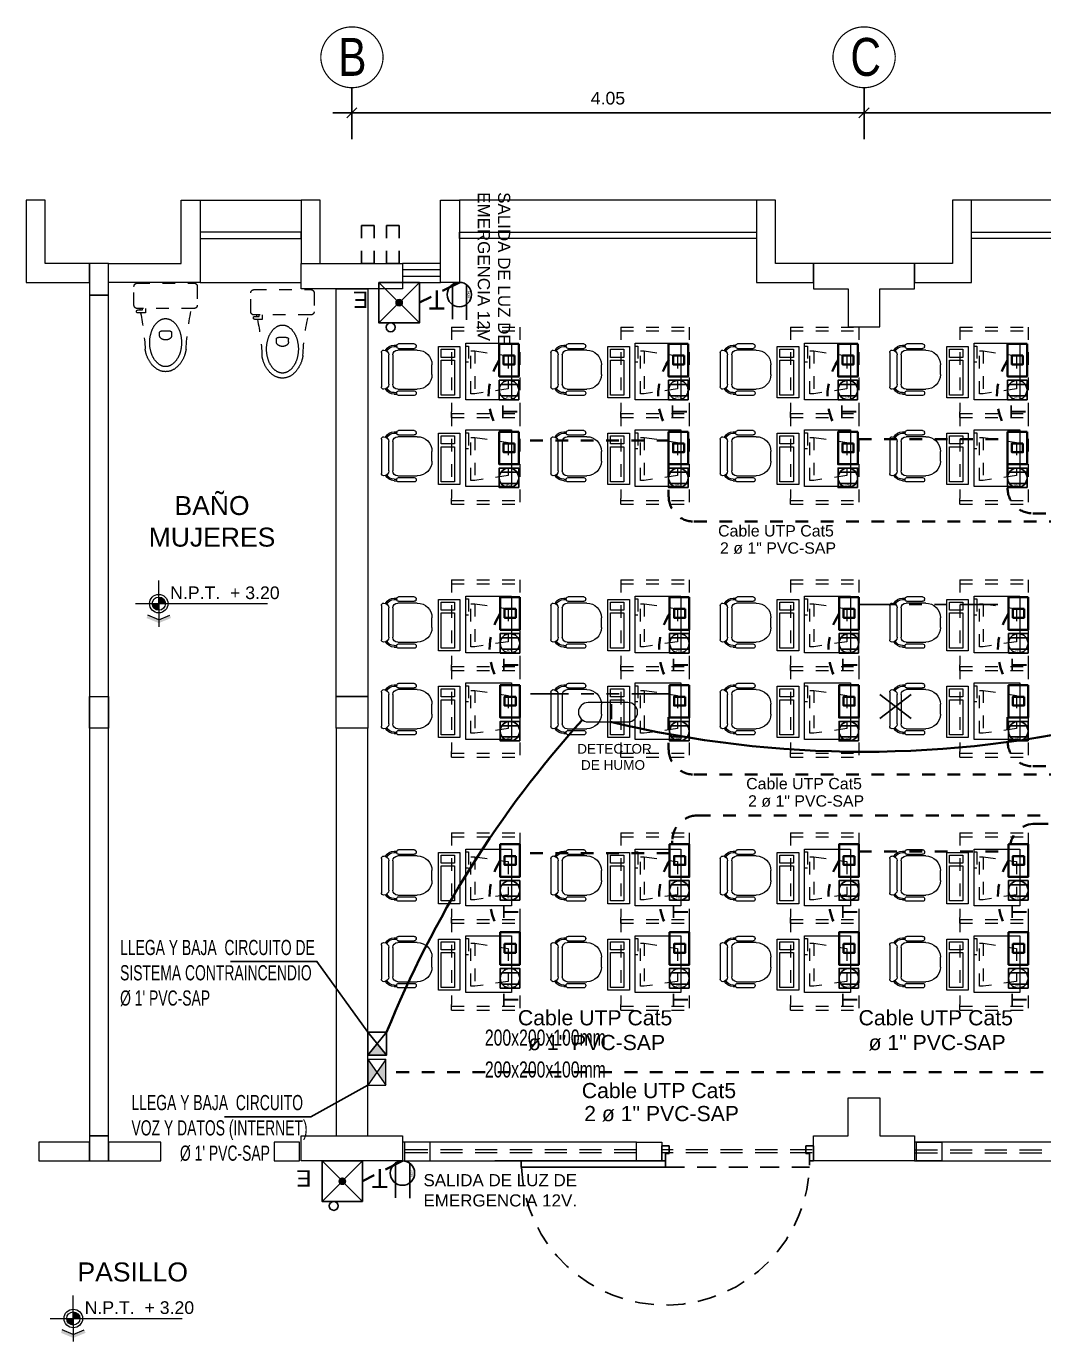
# Model space of a CAD drawing. Header units: millimetres. Extents: x 3354 to 3637, y 1117 to 1358.
# Drawn here: x 3391.23 to 3399.28, y 1310.4 to 1320.8 of the extents above; entities that cross this region are included whole.
import ezdxf

# ---------------------------------------------------------------- set-up
doc = ezdxf.new("R2010")
doc.units = ezdxf.units.MM
for name, pattern in [('ACAD_ISO04W100', [30, 24, -3, 0, -3]), ('ACAD_ISO07W100', [3, 0, -3]), ('DASHED2', [0.375, 0.25, -0.125]), ('DIVIDEX2', [63.5, 25.4, -12.7, 0, -12.7, 0, -12.7]), ('HIDDEN', [0.375, 0.25, -0.125]), ('JIS_09_15', [18.9, 15, -0.9, 0.6, -0.9, 0.6, -0.9]), ('TRAZOS2', [0.225, 0.15, -0.075])]:
    doc.linetypes.add(name, pattern=pattern)
for name, color, linetype, lineweight in [('01', 1, 'Continuous', 5), ('ACCESORIOS', 4, 'Continuous', 18), ('alumbrado', 50, 'Continuous', 40), ('CAB-EMEG', 60, 'Continuous', 30), ('CABLE DE TOMACORRIENTE', 110, 'DASHED2', 40), ('columnas', 1, 'Continuous', 5), ('CONDUCTOR', 162, 'Continuous', 40), ('COTAS', 7, 'Continuous', 9), ('DET-INCENDIOS', 211, 'HIDDEN', 25), ('DET-INCENDIOS @ 1', 211, 'HIDDEN', 25), ('detector humo', 30, 'Continuous', 25), ('MUEBLES 01', 33, 'Continuous', 9), ('muros', 7, 'Continuous', 5), ('Piso', 252, 'Continuous', 15), ('RED INTERNET', 150, 'JIS_09_15', 25), ('RED SEGURIDAD', 153, 'ACAD_ISO04W100', 40), ('SEPARADORES_SSHH', 2, 'Continuous', 15), ('TEX-ELEC', 7, 'Continuous', 30), ('VENTANAS-CVM', 156, 'Continuous', 15)]:
    doc.layers.add(name, color=color, linetype=linetype, lineweight=lineweight)
for name, color, linetype in [('centro de luz', 90, 'Continuous'), ('MUEBLES 100', 43, 'Continuous'), ('TOMACORR', 94, 'Continuous'), ('TOMACORRIENTE', 240, 'Continuous')]:
    doc.layers.add(name, color=color, linetype=linetype)
doc.layers.add('Efec-muebles', color=7, linetype='Continuous', lineweight=13, true_color=0x85826f)
doc.layers.add('texto', color=7, linetype='Continuous', lineweight=9, true_color=0x000000)
doc.styles.add('1', font='arial.ttf')
doc.styles.add('Annotative', font='arial.ttf')
doc.styles.get("Standard").update_dxf_attribs({"font": 'arial.ttf'})
doc.styles.add('style1', font='arial.ttf')
doc.styles.add('style2', font='arial.ttf')
doc.linetypes.add('ACI', pattern='A,0.9,-0.15,["ACI",Standard,S=0.08,R=0,X=-0.08,Y=-0.03],-0.2', length=1.25)
doc.dimstyles.new('Esc  1  50', dxfattribs={"dimtxt": 0.1, "dimasz": 0.08, "dimexe": 0.2, "dimexo": 0.15, "dimgap": 0.065, "dimtad": 1, "dimzin": 4, "dimdsep": 46, "dimtxsty": 'Standard', "dimblk": 'OBLIQUE', "dimcen": 0.12, "dimdle": 0.15, "dimadec": 0, "dimazin": 0, "dimtfac": 1, "dimtix": 1, "dimtmove": 0, "dimatfit": 3, "dimldrblk": 'OBLIQUE', "dimfxl": 0, "dimarcsym": 0})

# ---------------------------------------------------------------- blocks, each defined once
blk = doc.blocks.new('RECTANG')
for p, q in [((1, 1), (0, 1)), ((0, 1), (0, 0)), ((1, 0), (1, 1)), ((0, 0), (1, 0))]:
    blk.add_line(p, q)
blk = doc.blocks.new('Silla-3')
at = {"color": 0}
for p, q in [((-0.085, 0.909), (0.085, 0.909)), ((-0.447, 0.601), (-0.447, 0.329)), ((-0.404, 0.635), (-0.413, 0.635)), ((-0.37, 0.329), (-0.37, 0.601)), ((-0.34, 0.314), (-0.34, 0.654)), ((0.34, 0.654), (0.34, 0.314)), ((0.37, 0.329), (0.37, 0.601)), ((0.404, 0.635), (0.413, 0.635)), ((0.447, 0.601), (0.447, 0.329)), ((-0.425, 0.253), (-0.425, 0.298)), ((-0.413, 0.295), (-0.404, 0.295)), ((-0.4, 0.253), (-0.4, 0.296)), ((0.255, 0.229), (-0.255, 0.229)), ((0.4, 0.253), (0.4, 0.296)), ((0.413, 0.295), (0.404, 0.295)), ((0.425, 0.253), (0.425, 0.298)), ((-0.34, 0.072), (-0.34, 0.072)), ((0.297, 0.03), (-0.298, 0.03)), ((-0.255, 0.157), (0.255, 0.157)), ((0.34, 0.072), (0.34, 0.072))]:
    blk.add_line(p, q, dxfattribs=at)
for centre, radius, start, end in [((-0.085, 0.654), 0.255, 90, 180), ((0.085, 0.654), 0.255, 0, 90), ((-0.413, 0.601), 0.034, 90, 180), ((-0.404, 0.601), 0.034, 0, 90), ((0.404, 0.601), 0.034, 90, 180), ((0.413, 0.601), 0.034, 0, 90), ((-0.413, 0.329), 0.034, 180, 270), ((-0.255, 0.253), 0.17, 180, 242.1194), ((-0.404, 0.329), 0.034, 270, 0), ((-0.255, 0.253), 0.145, 180, 242.3805), ((-0.255, 0.314), 0.085, 180, 270), ((0.255, 0.314), 0.085, 270, 0), ((0.255, 0.253), 0.145, 297.6195, 0), ((0.255, 0.253), 0.17, 297.8806, 360), ((0.404, 0.329), 0.034, 180, 270), ((0.413, 0.329), 0.034, 270, 0), ((-0.255, 0.072), 0.085, 90, 180), ((-0.298, 0.072), 0.0425, 180, 270), ((0.255, 0.072), 0.085, 360, 90), ((0.297, 0.072), 0.0425, 270, 360)]:
    blk.add_arc(centre, radius, start, end, dxfattribs=at)
blk = doc.blocks.new('SDFG')
at = {"layer": 'Efec-muebles', "linetype": 'ACAD_ISO07W100', "ltscale": 0.005}
for p, q in [((0.54, 1.401), (0, 1.401)), ((0, 0.685), (0, 1.401)), ((0.54, 1.371), (0, 1.371)), ((0.54, 1.401), (0.54, 1.356)), ((0.54, 0.685), (0.54, 1.356)), ((0.093, 1.175), (0.356, 1.213)), ((0.093, 0.913), (0.093, 1.175)), ((0.356, 1.213), (0.386, 1.213)), ((0.356, 0.873), (0.356, 1.213)), ((0.386, 1.213), (0.386, 0.873)), ((0.406, 0.963), (0.428, 0.963)), ((0.406, 0.836), (0.406, 0.963)), ((0.356, 0.873), (0.093, 0.913)), ((0.386, 0.873), (0.356, 0.873)), ((0.428, 0.836), (0.406, 0.836)), ((0.54, 0.715), (0, 0.715)), ((0.54, 0.715), (0, 0.715)), ((0, 0), (0, 0.715)), ((0.54, 0.685), (0, 0.685)), ((0.54, 0.685), (0, 0.685)), ((0.54, 0.715), (0.54, 0.67)), ((0.54, 0), (0.54, 0.67)), ((0.093, 0.489), (0.356, 0.528)), ((0.356, 0.528), (0.386, 0.528)), ((0.356, 0.188), (0.356, 0.528)), ((0.386, 0.528), (0.386, 0.188)), ((0.093, 0.227), (0.093, 0.489)), ((0.356, 0.188), (0.093, 0.227)), ((0.406, 0.278), (0.428, 0.278)), ((0.406, 0.15), (0.406, 0.278)), ((0.386, 0.188), (0.356, 0.188)), ((0.428, 0.15), (0.406, 0.15)), ((0.54, 0.03), (0, 0.03)), ((0.54, 0), (0, 0))]:
    blk.add_line(p, q, dxfattribs=at)
for name, p, xscale, yscale, zscale, rotation in [('RECTANG', (0.428, 1.262), -0.4476315789474938, 0.3623684210524516, 0.4476315789473982, 90.00000000238649), ('RECTANG', (0.644, 1.245), -0.4049999999990632, 0.1705263157894024, 0.4050000000000269, 90.0000000023804), ('RECTANG', (0.623, 1.224), -0.2771052631587736, 0.1065789473682344, 0.2771052631579132, 90.00000000235067), ('Silla-3', (1.108, 1.022), -0.4549380517778445, 0.4549380517778445, 0.4549380517777878, 90), ('RECTANG', (0.623, 0.925), -0.06394736842003113, 0.1065789473682344, 0.06394736842105689, 90.0000000024447), ('RECTANG', (0.428, 0.576), -0.4476315789474938, 0.3623684210524516, 0.4476315789473982, 90.00000000238649), ('RECTANG', (0.644, 0.56), -0.4049999999990632, 0.1705263157894024, 0.4050000000000269, 90.0000000023804), ('RECTANG', (0.623, 0.538), -0.2771052631587736, 0.1065789473682344, 0.2771052631579132, 90.00000000235067), ('Silla-3', (1.108, 0.337), -0.4549380517778445, 0.4549380517778445, 0.4549380517777878, 90), ('RECTANG', (0.623, 0.24), -0.06394736842003113, 0.1065789473682344, 0.06394736842105689, 90.0000000024447)]:
    blk.add_blockref(name, p, dxfattribs=dict(at, xscale=xscale, yscale=yscale, zscale=zscale, rotation=rotation))
blk = doc.blocks.new('_Oblique')
at = {"color": 0, "linetype": 'ByBlock', "lineweight": -2}
blk.add_line((-0.5, -0.5), (0.5, 0.5), dxfattribs=at)
blk = doc.blocks.new('*D358')
at = {"layer": 'COTAS', "color": 0, "lineweight": -2, "transparency": 16777216}
for p, q in [((3393.805, 1319.911), (3393.805, 1320.318)), ((3397.855, 1319.911), (3397.855, 1320.318)), ((3393.655, 1320.118), (3398.005, 1320.118))]:
    blk.add_line(p, q, dxfattribs=at)
at = {"layer": 'Defpoints', "color": 0, "transparency": 16777216}
for p in [(3397.855, 1320.118), (3393.805, 1319.761), (3397.855, 1319.761)]:
    blk.add_point(p, dxfattribs=at)
at = {"layer": 'COTAS', "color": 0, "lineweight": -2, "transparency": 16777216, "xscale": 0.08, "yscale": 0.08, "zscale": 0.08, "rotation": 180}
blk.add_blockref('_Oblique', (3393.805, 1320.118), dxfattribs=at)
at = {"layer": 'COTAS', "color": 0, "lineweight": -2, "transparency": 16777216, "xscale": 0.08, "yscale": 0.08, "zscale": 0.08}
blk.add_blockref('_Oblique', (3397.855, 1320.118), dxfattribs=at)
at = {"layer": 'COTAS', "color": 0, "transparency": 16777216, "insert": (3395.83, 1320.234), "char_height": 0.1, "attachment_point": 5}
blk.add_mtext('4.05', dxfattribs=at)
blk = doc.blocks.new('*D359')
at = {"layer": 'COTAS', "color": 0, "lineweight": -2, "transparency": 16777216}
for p, q in [((3397.855, 1319.911), (3397.855, 1320.318)), ((3401.905, 1319.916), (3401.905, 1320.318)), ((3397.705, 1320.118), (3402.055, 1320.118))]:
    blk.add_line(p, q, dxfattribs=at)
at = {"layer": 'Defpoints', "color": 0, "transparency": 16777216}
for p in [(3401.905, 1320.118), (3397.855, 1319.761), (3401.905, 1319.766)]:
    blk.add_point(p, dxfattribs=at)
at = {"layer": 'COTAS', "color": 0, "lineweight": -2, "transparency": 16777216, "xscale": 0.08, "yscale": 0.08, "zscale": 0.08, "rotation": 180}
blk.add_blockref('_Oblique', (3397.855, 1320.118), dxfattribs=at)
at = {"layer": 'COTAS', "color": 0, "lineweight": -2, "transparency": 16777216, "xscale": 0.08, "yscale": 0.08, "zscale": 0.08}
blk.add_blockref('_Oblique', (3401.905, 1320.118), dxfattribs=at)
at = {"layer": 'COTAS', "color": 0, "transparency": 16777216, "insert": (3399.88, 1320.234), "char_height": 0.1, "attachment_point": 5}
blk.add_mtext('4.05', dxfattribs=at)
blk = doc.blocks.new('in-01')
at = {"layer": 'Efec-muebles', "color": 252, "linetype": 'ACAD_ISO07W100', "ltscale": 0.005}
for p, q in [((-0.048, 0.413), (-0.048, 0.393)), ((0.048, 0.413), (0.048, 0.393)), ((-0.23, 0.225), (-0.23, 0.222)), ((-0.16, 0.235), (-0.22, 0.235)), ((-0.22, 0.212), (-0.183, 0.212)), ((-0.183, 0.212), (-0.183, 0.2)), ((-0.16, 0.2), (-0.16, 0.235))]:
    blk.add_line(p, q, dxfattribs=at)
at = {"layer": 'Efec-muebles', "linetype": 'ACAD_ISO07W100', "ltscale": 0.005}
for points in [[(0.206, 0.2, -0.044379), (0.162, 0.521, 0.032033), (0.153, 0.561, 0.083878), (0.117, 0.633, 0.106551), (0.061, 0.684, 0.130963), (0, 0.7, 0.130963), (-0.061, 0.684, 0.106551), (-0.117, 0.633, 0.083878), (-0.153, 0.561, 0.032033), (-0.162, 0.521, -0.039443), (-0.198, 0.235, -0.039443)], [(-0.203, 0.212, -0.001645), (-0.206, 0.2)]]:
    blk.add_lwpolyline(points, format="xyb", dxfattribs=at)
for points in [[(-0.041, 0.291, 0.130963), (0, 0.28, 0.130963), (0.041, 0.291, 0.106551), (0.085, 0.331, 0.083878), (0.114, 0.39, 0.072772), (0.126, 0.47, 0.072772), (0.114, 0.55, 0.083878), (0.085, 0.609, 0.106551), (0.041, 0.649, 0.130963), (0, 0.66, 0.130963), (-0.041, 0.649, 0.106551), (-0.085, 0.609, 0.083878), (-0.114, 0.55, 0.072772), (-0.126, 0.47, 0.072772), (-0.114, 0.39, 0.083878), (-0.085, 0.331, 0.106551)], [(0.225, 0, 0.414214), (0.25, 0.025), (0.25, 0.175, 0.414214), (0.225, 0.2), (-0.225, 0.2, 0.414214), (-0.25, 0.175), (-0.25, 0.025, 0.414214), (-0.225, 0)]]:
    blk.add_lwpolyline(points, format="xyb", close=True, dxfattribs=at)
at = {"layer": 'Efec-muebles', "color": 252, "linetype": 'ACAD_ISO07W100', "ltscale": 0.005}
for centre, radius, start, end in [((-0.018, 0.413), 0.03, 126.8699, 180), ((0, 0.389), 0.06, 90, 126.8699), ((0, 0.389), 0.06, 53.1301, 90), ((0.018, 0.413), 0.03, 0, 53.1301), ((-0.033, 0.393), 0.015, 180, 263.3508), ((0, 0.676), 0.3, 263.3508, 270), ((0, 0.676), 0.3, 270, 276.6492), ((0.033, 0.393), 0.015, 276.6492, 0), ((-0.22, 0.225), 0.01, 90, 180), ((-0.22, 0.222), 0.01, 180, 270)]:
    blk.add_arc(centre, radius, start, end, dxfattribs=at)
blk = doc.blocks.new('055')
at = {"layer": '01'}
blk.add_hatch(color=256, dxfattribs=at).paths.add_polyline_path([(-0.113, 0.127), (-0.026, 0.091), (-0.016, 0.114), (-0.113, 0.154), (-0.21, 0.114), (-0.2, 0.091)])
h = blk.add_hatch(color=256, dxfattribs=at)
h.paths.add_polyline_path([(-0.113, 0), (-0.165, 0, 0.414214), (-0.113, -0.052)])
h.paths.add_polyline_path([(-0.113, 0.052), (-0.113, 0), (-0.061, 0, 0.414214)])
for p, q in [((-0.113, 0.127), (-0.2, 0.091)), ((-0.113, 0), (-0.113, 0.183)), ((-0.113, 0.127), (-0.026, 0.091)), ((0.07, 0), (-0.974, 0)), ((-0.113, 0), (-0.113, -0.183))]:
    blk.add_line(p, q, dxfattribs=at)
for radius in [0.0732, 0.0523]:
    blk.add_circle((-0.113, 0), radius, dxfattribs=at)
blk = doc.blocks.new('RGFG')
at = {"layer": 'MUEBLES 100', "rotation": 180}
blk.add_blockref('055', (3569.821, 605.192), dxfattribs=at)
at = {"layer": 'COTAS', "style": '1'}
blk.add_text('N.P.T.  + 3.20', height=0.1, dxfattribs=at).set_placement((3570.024, 605.228))

msp = doc.modelspace()

# ---------------------------------------------------------------- hatches: boundary and pattern name
at = {"ltscale": 0.05}
msp.add_hatch(color=256, dxfattribs=at).paths.add_polyline_path([(3394.005, 1312.755), (3393.93, 1312.665), (3394.08, 1312.665)])
h = msp.add_hatch(color=256, dxfattribs=at)
h.paths.add_polyline_path([(3394.002, 1312.529), (3393.93, 1312.629), (3393.93, 1312.428)])
h.paths.add_polyline_path([(3394.073, 1312.631), (3394.002, 1312.529), (3394.073, 1312.428)])
at = {"layer": 'CAB-EMEG'}
h = msp.add_hatch(color=256, dxfattribs=at)
h.paths.add_polyline_path([(3394.019, 1318.457), (3394.111, 1318.457, -0.010329), (3394.112, 1318.457), (3394.339, 1318.457), (3394.339, 1318.777), (3394.019, 1318.777)], flags=17)
h.paths.add_polyline_path([(3394.019, 1318.457), (3394.24, 1318.457, -0.010329), (3394.242, 1318.457), (3394.339, 1318.457), (3394.339, 1318.777), (3394.019, 1318.777)], flags=17)
at = {"layer": 'CAB-EMEG', "ltscale": 0.05}
h = msp.add_hatch(color=256, dxfattribs=at)
h.paths.add_polyline_path([(3394.196, 1318.634, 0.414681), (3394.162, 1318.634), (3394.179, 1318.617)])
h.paths.add_polyline_path([(3394.196, 1318.6), (3394.179, 1318.617), (3394.162, 1318.6, 0.414681)])
h.paths.add_polyline_path([(3394.179, 1318.617), (3394.196, 1318.6, 0.198705), (3394.204, 1318.617, 0.198705), (3394.196, 1318.634)])
h.paths.add_polyline_path([(3394.179, 1318.617), (3394.162, 1318.634, 0.198705), (3394.155, 1318.617, 0.198705), (3394.162, 1318.6)])
for points in [[(3394.179, 1318.617), (3394.162, 1318.6, 0.414681), (3394.196, 1318.6)], [(3393.729, 1311.667), (3393.712, 1311.65, 0.414681), (3393.746, 1311.65)]]:
    msp.add_hatch(color=256, dxfattribs=at).paths.add_polyline_path(points)
at = {"layer": 'CAB-EMEG'}
h = msp.add_hatch(color=256, dxfattribs=at)
h.paths.add_polyline_path([(3393.569, 1311.507), (3393.661, 1311.507, -0.010329), (3393.662, 1311.507), (3393.889, 1311.507), (3393.889, 1311.827), (3393.569, 1311.827)], flags=17)
h.paths.add_polyline_path([(3393.569, 1311.507), (3393.79, 1311.507, -0.010329), (3393.792, 1311.507), (3393.889, 1311.507), (3393.889, 1311.827), (3393.569, 1311.827)], flags=17)
at = {"layer": 'CAB-EMEG', "ltscale": 0.05}
h = msp.add_hatch(color=256, dxfattribs=at)
h.paths.add_polyline_path([(3393.746, 1311.684, 0.414681), (3393.712, 1311.684), (3393.729, 1311.667)])
h.paths.add_polyline_path([(3393.746, 1311.65), (3393.729, 1311.667), (3393.712, 1311.65, 0.414681)])
h.paths.add_polyline_path([(3393.729, 1311.667), (3393.746, 1311.65, 0.198705), (3393.754, 1311.667, 0.198705), (3393.746, 1311.684)])
h.paths.add_polyline_path([(3393.729, 1311.667), (3393.712, 1311.684, 0.198705), (3393.705, 1311.667, 0.198705), (3393.712, 1311.65)])

# ---------------------------------------------------------------- linework, layer by layer
at = {"linetype": 'TRAZOS2', "ltscale": 0.3}
for p, q in [((3393.88, 1319.227), (3393.88, 1318.927)), ((3393.98, 1319.227), (3393.98, 1318.927)), ((3394.08, 1319.227), (3394.08, 1318.927)), ((3394.18, 1319.227), (3394.18, 1318.927))]:
    msp.add_line(p, q, dxfattribs=at)
at = {"linetype": 'ACAD_ISO07W100', "lineweight": 5, "ltscale": 0.01}
for p, q in [((3393.88, 1319.227), (3393.88, 1318.927)), ((3393.98, 1319.227), (3393.98, 1318.927)), ((3394.08, 1319.227), (3394.08, 1318.927)), ((3394.18, 1319.227), (3394.18, 1318.927))]:
    msp.add_line(p, q, dxfattribs=at)
at = {"ltscale": 0.05}
for p, q in [((3398.228, 1315.516), (3397.98, 1315.327)), ((3397.98, 1315.516), (3398.228, 1315.327)), ((3394.08, 1312.845), (3393.93, 1312.665)), ((3394.08, 1312.665), (3393.93, 1312.845))]:
    msp.add_line(p, q, dxfattribs=at)
for p, q in [((3396.255, 1311.947), (3396.315, 1311.947)), ((3396.255, 1311.827), (3396.255, 1311.947)), ((3396.285, 1311.887), (3396.285, 1311.827)), ((3396.315, 1311.887), (3396.285, 1311.887)), ((3396.315, 1311.947), (3396.315, 1311.887)), ((3397.455, 1311.947), (3397.395, 1311.947)), ((3397.395, 1311.947), (3397.395, 1311.887)), ((3397.395, 1311.887), (3397.425, 1311.887)), ((3397.425, 1311.887), (3397.425, 1311.827)), ((3397.455, 1311.827), (3397.455, 1311.947)), ((3394.935, 1311.827), (3396.285, 1311.827)), ((3395.145, 1311.779), (3395.145, 1311.827)), ((3396.285, 1311.779), (3395.145, 1311.779)), ((3396.285, 1311.827), (3396.255, 1311.827)), ((3396.285, 1311.827), (3396.285, 1311.779)), ((3397.425, 1311.827), (3397.455, 1311.827))]:
    msp.add_line(p, q)
at = {"linetype": 'TRAZOS2'}
msp.add_line((3396.285, 1311.779), (3397.425, 1311.779), dxfattribs=at)
at = {"linetype": 'TRAZOS2', "ltscale": 0.3}
msp.add_lwpolyline([(3393.88, 1318.927), (3394.18, 1318.927), (3394.18, 1319.227), (3393.88, 1319.227)], close=True, dxfattribs=at)
at = {"linetype": 'ACAD_ISO07W100', "lineweight": 5, "ltscale": 0.01}
msp.add_lwpolyline([(3393.88, 1318.927), (3394.18, 1318.927), (3394.18, 1319.227), (3393.88, 1319.227)], close=True, dxfattribs=at)
at = {"color": 142, "ltscale": 0.05}
for points in [[(3393.93, 1312.845), (3393.529, 1313.406), (3392.846, 1313.406)], [(3393.93, 1312.428), (3393.48, 1312.177), (3392.797, 1312.177)]]:
    msp.add_lwpolyline(points, dxfattribs=at)
at = {"ltscale": 0.05}
msp.add_lwpolyline([(3394.08, 1312.845), (3393.93, 1312.845), (3393.93, 1312.665), (3394.08, 1312.665)], close=True, dxfattribs=at)
at = {"linetype": 'TRAZOS2'}
msp.add_arc((3396.285, 1311.827), 1.14, 182.4132, 0, dxfattribs=at)
at = {"layer": 'ACCESORIOS'}
for p, q in [((3394.073, 1312.631), (3393.93, 1312.428)), ((3393.93, 1312.629), (3394.073, 1312.428))]:
    msp.add_line(p, q, dxfattribs=at)
msp.add_lwpolyline([(3393.93, 1312.631), (3393.93, 1312.428), (3394.073, 1312.428), (3394.073, 1312.631)], close=True, dxfattribs=at)
at = {"layer": 'alumbrado', "linetype": 'ACI', "ltscale": 0.8}
for centre, radius, start, end in [((3401.795, 1309.733), 8.319, 137.8527, 158.0337), ((3397.849, 1323.625), 8.561, 256.4945, 283.5055)]:
    msp.add_arc(centre, radius, start, end, dxfattribs=at)
at = {"layer": 'CAB-EMEG', "ltscale": 0.05}
for p, q in [((3394.019, 1318.457), (3394.339, 1318.777)), ((3394.339, 1318.457), (3394.019, 1318.777)), ((3393.569, 1311.507), (3393.889, 1311.827)), ((3393.889, 1311.507), (3393.569, 1311.827))]:
    msp.add_line(p, q, dxfattribs=at)
for points in [[(3394.019, 1318.777), (3394.339, 1318.777), (3394.339, 1318.457), (3394.019, 1318.457)], [(3393.569, 1311.827), (3393.889, 1311.827), (3393.889, 1311.507), (3393.569, 1311.507)]]:
    msp.add_lwpolyline(points, close=True, dxfattribs=at)
for centre in [(3394.179, 1318.617), (3393.729, 1311.667)]:
    msp.add_circle(centre, 0.0245, dxfattribs=at)
at = {"layer": 'CAB-EMEG'}
for centre in [(3394.112, 1318.422), (3393.662, 1311.472)]:
    msp.add_circle(centre, 0.0356, dxfattribs=at)
at = {"layer": 'CABLE DE TOMACORRIENTE', "ltscale": 0.6}
for p, q in [((3394.655, 1318.777), (3394.339, 1318.617)), ((3394.205, 1311.827), (3393.889, 1311.667))]:
    msp.add_line(p, q, dxfattribs=at)
at = {"layer": 'columnas'}
for points in [[(3391.73, 1318.677), (3391.88, 1318.677), (3391.88, 1318.927), (3391.73, 1318.927), (3391.73, 1318.677), (3391.88, 1318.677)], [(3393.405, 1318.727), (3393.405, 1318.927), (3394.205, 1318.927), (3394.205, 1318.727), (3393.405, 1318.727)], [(3393.405, 1311.827), (3393.405, 1312.027), (3394.205, 1312.027), (3394.205, 1311.827), (3393.405, 1311.827)]]:
    msp.add_lwpolyline(points, dxfattribs=at)
for points in [[(3397.455, 1318.727), (3397.73, 1318.727), (3397.73, 1318.427), (3397.98, 1318.427), (3397.98, 1318.727), (3398.255, 1318.727), (3398.255, 1318.927), (3398.255, 1318.927), (3397.455, 1318.927), (3397.455, 1318.927)], [(3391.88, 1315.502), (3391.88, 1315.252), (3391.73, 1315.252), (3391.73, 1315.502)], [(3393.93, 1315.502), (3393.93, 1315.252), (3393.68, 1315.252), (3393.68, 1315.502)], [(3397.455, 1312.027), (3397.73, 1312.027), (3397.73, 1312.327), (3397.98, 1312.327), (3397.98, 1312.027), (3398.255, 1312.027), (3398.255, 1311.827), (3397.98, 1311.827), (3397.73, 1311.827), (3397.455, 1311.827)], [(3391.73, 1312.027), (3391.73, 1311.827), (3391.88, 1311.827), (3391.88, 1312.027)], [(3393.19, 1311.827), (3393.39, 1311.827), (3393.39, 1311.977), (3393.19, 1311.977)], [(3396.055, 1311.827), (3396.055, 1311.977), (3394.205, 1311.977), (3394.205, 1311.827)], [(3394.22, 1311.827), (3394.425, 1311.827), (3394.425, 1311.977), (3394.22, 1311.977)], [(3396.255, 1311.827), (3396.055, 1311.827), (3396.055, 1311.977), (3396.255, 1311.977)], [(3400.89, 1311.827), (3400.892, 1311.977), (3398.255, 1311.977), (3398.255, 1311.827)], [(3398.47, 1311.827), (3398.27, 1311.827), (3398.27, 1311.977), (3398.47, 1311.977)]]:
    msp.add_lwpolyline(points, close=True, dxfattribs=at)
at = {"layer": 'CONDUCTOR'}
for points in [[(3395.125, 1318.29), (3394.97, 1318.29), (3394.97, 1318.033), (3395.125, 1318.033)], [(3395.092, 1318.198), (3395.005, 1318.198), (3395.005, 1318.128), (3395.092, 1318.128)], [(3396.465, 1318.29), (3396.31, 1318.29), (3396.31, 1318.033), (3396.465, 1318.033)], [(3396.432, 1318.198), (3396.345, 1318.198), (3396.345, 1318.128), (3396.432, 1318.128)], [(3397.805, 1318.29), (3397.65, 1318.29), (3397.65, 1318.033), (3397.805, 1318.033)], [(3397.772, 1318.198), (3397.685, 1318.198), (3397.685, 1318.128), (3397.772, 1318.128)], [(3399.145, 1318.29), (3398.99, 1318.29), (3398.99, 1318.033), (3399.145, 1318.033)], [(3399.112, 1318.198), (3399.025, 1318.198), (3399.025, 1318.128), (3399.112, 1318.128)], [(3395.125, 1317.595), (3394.97, 1317.595), (3394.97, 1317.338), (3395.125, 1317.338)], [(3396.465, 1317.595), (3396.31, 1317.595), (3396.31, 1317.338), (3396.465, 1317.338)], [(3397.805, 1317.595), (3397.65, 1317.595), (3397.65, 1317.338), (3397.805, 1317.338)], [(3399.145, 1317.595), (3398.99, 1317.595), (3398.99, 1317.338), (3399.145, 1317.338)], [(3395.092, 1317.503), (3395.005, 1317.503), (3395.005, 1317.433), (3395.092, 1317.433)], [(3396.432, 1317.503), (3396.345, 1317.503), (3396.345, 1317.433), (3396.432, 1317.433)], [(3397.772, 1317.503), (3397.685, 1317.503), (3397.685, 1317.433), (3397.772, 1317.433)], [(3399.112, 1317.503), (3399.025, 1317.503), (3399.025, 1317.433), (3399.112, 1317.433)], [(3395.133, 1316.286), (3394.978, 1316.286), (3394.978, 1316.029), (3395.133, 1316.029)], [(3396.473, 1316.286), (3396.318, 1316.286), (3396.318, 1316.029), (3396.473, 1316.029)], [(3397.813, 1316.286), (3397.658, 1316.286), (3397.658, 1316.029), (3397.813, 1316.029)], [(3399.153, 1316.286), (3398.998, 1316.286), (3398.998, 1316.029), (3399.153, 1316.029)], [(3395.101, 1316.194), (3395.013, 1316.194), (3395.013, 1316.124), (3395.101, 1316.124)], [(3396.441, 1316.194), (3396.353, 1316.194), (3396.353, 1316.124), (3396.441, 1316.124)], [(3397.781, 1316.194), (3397.693, 1316.194), (3397.693, 1316.124), (3397.781, 1316.124)], [(3399.121, 1316.194), (3399.033, 1316.194), (3399.033, 1316.124), (3399.121, 1316.124)], [(3395.133, 1315.591), (3394.978, 1315.591), (3394.978, 1315.334), (3395.133, 1315.334)], [(3395.101, 1315.499), (3395.013, 1315.499), (3395.013, 1315.429), (3395.101, 1315.429)], [(3396.473, 1315.591), (3396.318, 1315.591), (3396.318, 1315.334), (3396.473, 1315.334)], [(3396.441, 1315.499), (3396.353, 1315.499), (3396.353, 1315.429), (3396.441, 1315.429)], [(3397.813, 1315.591), (3397.658, 1315.591), (3397.658, 1315.334), (3397.813, 1315.334)], [(3397.781, 1315.499), (3397.693, 1315.499), (3397.693, 1315.429), (3397.781, 1315.429)], [(3399.153, 1315.591), (3398.998, 1315.591), (3398.998, 1315.334), (3399.153, 1315.334)], [(3399.121, 1315.499), (3399.033, 1315.499), (3399.033, 1315.429), (3399.121, 1315.429)], [(3395.133, 1314.332), (3394.978, 1314.332), (3394.978, 1314.074), (3395.133, 1314.074)], [(3396.473, 1314.332), (3396.318, 1314.332), (3396.318, 1314.074), (3396.473, 1314.074)], [(3397.813, 1314.332), (3397.658, 1314.332), (3397.658, 1314.074), (3397.813, 1314.074)], [(3399.153, 1314.332), (3398.998, 1314.332), (3398.998, 1314.074), (3399.153, 1314.074)], [(3395.101, 1314.239), (3395.013, 1314.239), (3395.013, 1314.169), (3395.101, 1314.169)], [(3396.441, 1314.239), (3396.353, 1314.239), (3396.353, 1314.169), (3396.441, 1314.169)], [(3397.781, 1314.239), (3397.693, 1314.239), (3397.693, 1314.169), (3397.781, 1314.169)], [(3399.121, 1314.239), (3399.033, 1314.239), (3399.033, 1314.169), (3399.121, 1314.169)], [(3395.133, 1313.637), (3394.978, 1313.637), (3394.978, 1313.379), (3395.133, 1313.379)], [(3396.473, 1313.637), (3396.318, 1313.637), (3396.318, 1313.379), (3396.473, 1313.379)], [(3397.813, 1313.637), (3397.658, 1313.637), (3397.658, 1313.379), (3397.813, 1313.379)], [(3399.153, 1313.637), (3398.998, 1313.637), (3398.998, 1313.379), (3399.153, 1313.379)], [(3395.101, 1313.544), (3395.013, 1313.544), (3395.013, 1313.474), (3395.101, 1313.474)], [(3396.441, 1313.544), (3396.353, 1313.544), (3396.353, 1313.474), (3396.441, 1313.474)], [(3397.781, 1313.544), (3397.693, 1313.544), (3397.693, 1313.474), (3397.781, 1313.474)], [(3399.121, 1313.544), (3399.033, 1313.544), (3399.033, 1313.474), (3399.121, 1313.474)]]:
    msp.add_lwpolyline(points, close=True, dxfattribs=at)
at = {"layer": 'DET-INCENDIOS', "linetype": 'ByBlock', "lineweight": 20, "ltscale": 0.02}
for points in [[(3395.988, 1315.453), (3395.673, 1315.453)], [(3395.673, 1315.301), (3395.988, 1315.301)]]:
    msp.add_lwpolyline(points, dxfattribs=at)
for centre, start, end in [((3395.673, 1315.377), 90, 270), ((3395.988, 1315.377), 270, 90)]:
    msp.add_arc(centre, 0.0764, start, end, dxfattribs=at)
at = {"layer": 'muros', "ltscale": 2, "const_width": 0.0095}
for points in [[(3394.052, 1320.564, 0.951688), (3393.559, 1320.564, 1)], [(3398.102, 1320.564, 0.951688), (3397.609, 1320.564, 1)]]:
    msp.add_lwpolyline(points, format="xyb", close=True, dxfattribs=at)
at = {"layer": 'muros', "ltscale": 2}
for points in [[(3391.73, 1318.927), (3391.38, 1318.927), (3391.38, 1319.427), (3391.23, 1319.427), (3391.23, 1318.777), (3391.73, 1318.777), (3391.73, 1318.927)], [(3391.88, 1318.927), (3392.455, 1318.927), (3392.455, 1319.427), (3392.605, 1319.427), (3392.605, 1318.777), (3391.88, 1318.777), (3391.88, 1318.927)], [(3393.555, 1318.927), (3393.555, 1318.927), (3393.555, 1319.427), (3393.405, 1319.427), (3393.405, 1318.927), (3393.555, 1318.927), (3393.555, 1318.927)]]:
    msp.add_lwpolyline(points, dxfattribs=at)
for points in [[(3394.505, 1319.427), (3394.655, 1319.427), (3394.655, 1318.777), (3394.505, 1318.777)], [(3397.455, 1318.927), (3397.155, 1318.927), (3397.155, 1319.427), (3397.005, 1319.427), (3397.005, 1318.777), (3397.455, 1318.777)], [(3398.705, 1319.427), (3398.555, 1319.427), (3398.555, 1318.927), (3398.255, 1318.927), (3398.255, 1318.777), (3398.705, 1318.777)], [(3394.505, 1318.927), (3394.205, 1318.927), (3394.205, 1318.777), (3394.505, 1318.777)], [(3393.93, 1315.502), (3393.68, 1315.502), (3393.68, 1318.727), (3393.93, 1318.727)], [(3391.88, 1312.027), (3391.88, 1318.677), (3391.73, 1318.677), (3391.73, 1312.027)], [(3393.93, 1315.252), (3393.68, 1315.252), (3393.68, 1312.027), (3393.93, 1312.027)], [(3391.33, 1311.827), (3391.73, 1311.827), (3391.73, 1311.977), (3391.33, 1311.977)], [(3391.88, 1311.827), (3392.293, 1311.827), (3392.293, 1311.977), (3391.88, 1311.977)]]:
    msp.add_lwpolyline(points, close=True, dxfattribs=at)
at = {"layer": 'Piso', "lineweight": 0}
for p, q in [((3392.605, 1319.427), (3393.405, 1319.427)), ((3397.005, 1319.427), (3394.655, 1319.427)), ((3401.055, 1319.427), (3398.705, 1319.427)), ((3392.605, 1318.777), (3393.405, 1318.777))]:
    msp.add_line(p, q, dxfattribs=at)
at = {"layer": 'RED INTERNET', "lineweight": 30, "ltscale": 0.02}
msp.add_line((3396.318, 1315.523), (3395.133, 1315.523), dxfattribs=at)
msp.add_lwpolyline([(3397.813, 1316.228), (3398.998, 1316.228)], dxfattribs=at)
at = {"layer": 'RED SEGURIDAD', "linetype": 'DIVIDEX2', "ltscale": 0.004}
for p, q in [((3396.318, 1317.527), (3395.133, 1317.527)), ((3396.318, 1314.263), (3395.133, 1314.263))]:
    msp.add_line(p, q, dxfattribs=at)
for points in [[(3397.813, 1317.538), (3398.998, 1317.538)], [(3397.813, 1314.274), (3398.998, 1314.274)], [(3405.688, 1312.529), (3394.073, 1312.529)]]:
    msp.add_lwpolyline(points, dxfattribs=at)
for points in [[(3396.31, 1317.338), (3396.31, 1317.085, 0.414214), (3396.51, 1316.885), (3404.352, 1316.885)], [(3398.99, 1317.338), (3398.99, 1317.15, 0.414214), (3399.19, 1316.95), (3404.352, 1316.95)], [(3396.31, 1315.337), (3396.31, 1315.084, 0.414214), (3396.51, 1314.884), (3404.352, 1314.884)], [(3398.99, 1315.337), (3398.99, 1315.149, 0.414214), (3399.19, 1314.949), (3404.352, 1314.949)], [(3396.339, 1314.332), (3396.339, 1314.36, -0.414214), (3396.539, 1314.56), (3404.352, 1314.56)], [(3399.012, 1314.332, -0.361707), (3399.209, 1314.495), (3404.352, 1314.495)]]:
    msp.add_lwpolyline(points, format="xyb", dxfattribs=at)
for centre in [(3395.402, 1317.878), (3396.742, 1317.878), (3398.082, 1317.878), (3399.422, 1317.878), (3395.41, 1315.874), (3396.75, 1315.874), (3398.09, 1315.874), (3399.43, 1315.874), (3395.41, 1313.92), (3396.75, 1313.92), (3398.09, 1313.92), (3399.43, 1313.92)]:
    msp.add_arc(centre, 0.516, 146.7315, 213.2685, dxfattribs=at)
at = {"layer": 'TOMACORR'}
for p, q in [((3394.601, 1318.761), (3394.601, 1318.486)), ((3394.712, 1318.758), (3394.712, 1318.482)), ((3394.151, 1311.811), (3394.151, 1311.536)), ((3394.262, 1311.808), (3394.262, 1311.532))]:
    msp.add_line(p, q, dxfattribs=at)
at = {"layer": 'TOMACORR', "color": 3}
for centre in [(3394.655, 1318.681), (3394.205, 1311.731)]:
    msp.add_circle(centre, 0.0965, dxfattribs=at)
at = {"layer": 'TOMACORRIENTE'}
for p, q in [((3394.983, 1317.97), (3395.124, 1317.97)), ((3396.323, 1317.97), (3396.464, 1317.97)), ((3397.663, 1317.97), (3397.804, 1317.97)), ((3399.003, 1317.97), (3399.144, 1317.97)), ((3394.985, 1317.881), (3395.124, 1317.881)), ((3396.325, 1317.881), (3396.464, 1317.881)), ((3397.665, 1317.881), (3397.804, 1317.881)), ((3399.005, 1317.881), (3399.144, 1317.881)), ((3394.983, 1317.275), (3395.124, 1317.275)), ((3396.323, 1317.275), (3396.464, 1317.275)), ((3397.663, 1317.275), (3397.804, 1317.275)), ((3399.003, 1317.275), (3399.144, 1317.275)), ((3394.985, 1317.186), (3395.124, 1317.186)), ((3396.325, 1317.186), (3396.464, 1317.186)), ((3397.665, 1317.186), (3397.804, 1317.186)), ((3399.005, 1317.186), (3399.144, 1317.186)), ((3394.991, 1315.965), (3395.132, 1315.965)), ((3396.331, 1315.965), (3396.472, 1315.965)), ((3397.671, 1315.965), (3397.812, 1315.965)), ((3399.011, 1315.965), (3399.152, 1315.965)), ((3394.993, 1315.876), (3395.132, 1315.876)), ((3396.333, 1315.876), (3396.472, 1315.876)), ((3397.673, 1315.876), (3397.812, 1315.876)), ((3399.013, 1315.876), (3399.152, 1315.876)), ((3394.991, 1315.27), (3395.132, 1315.27)), ((3394.993, 1315.181), (3395.132, 1315.181)), ((3396.331, 1315.27), (3396.472, 1315.27)), ((3396.333, 1315.181), (3396.472, 1315.181)), ((3397.671, 1315.27), (3397.812, 1315.27)), ((3397.673, 1315.181), (3397.812, 1315.181)), ((3399.011, 1315.27), (3399.152, 1315.27)), ((3399.013, 1315.181), (3399.152, 1315.181)), ((3394.991, 1314.011), (3395.132, 1314.011)), ((3396.331, 1314.011), (3396.472, 1314.011)), ((3397.671, 1314.011), (3397.812, 1314.011)), ((3399.011, 1314.011), (3399.152, 1314.011)), ((3394.993, 1313.922), (3395.132, 1313.922)), ((3396.333, 1313.922), (3396.472, 1313.922)), ((3397.673, 1313.922), (3397.812, 1313.922)), ((3399.013, 1313.922), (3399.152, 1313.922)), ((3394.991, 1313.316), (3395.132, 1313.316)), ((3396.331, 1313.316), (3396.472, 1313.316)), ((3397.671, 1313.316), (3397.812, 1313.316)), ((3399.011, 1313.316), (3399.152, 1313.316)), ((3394.993, 1313.227), (3395.132, 1313.227)), ((3396.333, 1313.227), (3396.472, 1313.227)), ((3397.673, 1313.227), (3397.812, 1313.227)), ((3399.013, 1313.227), (3399.152, 1313.227))]:
    msp.add_line(p, q, dxfattribs=at)
at = {"layer": 'TOMACORRIENTE', "ltscale": 0.05}
for points in [[(3395.124, 1317.849), (3395.124, 1318.003), (3394.97, 1318.003), (3394.97, 1317.849)], [(3396.464, 1317.849), (3396.464, 1318.003), (3396.31, 1318.003), (3396.31, 1317.849)], [(3397.804, 1317.849), (3397.804, 1318.003), (3397.65, 1318.003), (3397.65, 1317.849)], [(3399.144, 1317.849), (3399.144, 1318.003), (3398.99, 1318.003), (3398.99, 1317.849)], [(3395.124, 1317.154), (3395.124, 1317.308), (3394.97, 1317.308), (3394.97, 1317.154)], [(3396.464, 1317.154), (3396.464, 1317.308), (3396.31, 1317.308), (3396.31, 1317.154)], [(3397.804, 1317.154), (3397.804, 1317.308), (3397.65, 1317.308), (3397.65, 1317.154)], [(3399.144, 1317.154), (3399.144, 1317.308), (3398.99, 1317.308), (3398.99, 1317.154)], [(3395.132, 1315.845), (3395.132, 1315.999), (3394.978, 1315.999), (3394.978, 1315.845)], [(3396.472, 1315.845), (3396.472, 1315.999), (3396.318, 1315.999), (3396.318, 1315.845)], [(3397.812, 1315.845), (3397.812, 1315.999), (3397.658, 1315.999), (3397.658, 1315.845)], [(3399.152, 1315.845), (3399.152, 1315.999), (3398.998, 1315.999), (3398.998, 1315.845)], [(3395.132, 1315.15), (3395.132, 1315.304), (3394.978, 1315.304), (3394.978, 1315.15)], [(3396.472, 1315.15), (3396.472, 1315.304), (3396.318, 1315.304), (3396.318, 1315.15)], [(3397.812, 1315.15), (3397.812, 1315.304), (3397.658, 1315.304), (3397.658, 1315.15)], [(3399.152, 1315.15), (3399.152, 1315.304), (3398.998, 1315.304), (3398.998, 1315.15)], [(3395.132, 1313.89), (3395.132, 1314.045), (3394.978, 1314.045), (3394.978, 1313.89)], [(3396.472, 1313.89), (3396.472, 1314.045), (3396.318, 1314.045), (3396.318, 1313.89)], [(3397.812, 1313.89), (3397.812, 1314.045), (3397.658, 1314.045), (3397.658, 1313.89)], [(3399.152, 1313.89), (3399.152, 1314.045), (3398.998, 1314.045), (3398.998, 1313.89)], [(3395.132, 1313.195), (3395.132, 1313.35), (3394.978, 1313.35), (3394.978, 1313.195)], [(3396.472, 1313.195), (3396.472, 1313.35), (3396.318, 1313.35), (3396.318, 1313.195)], [(3397.812, 1313.195), (3397.812, 1313.35), (3397.658, 1313.35), (3397.658, 1313.195)], [(3399.152, 1313.195), (3399.152, 1313.35), (3398.998, 1313.35), (3398.998, 1313.195)]]:
    msp.add_lwpolyline(points, close=True, dxfattribs=at)
at = {"layer": 'TOMACORRIENTE', "color": 3}
for centre in [(3395.047, 1317.926), (3396.387, 1317.926), (3397.727, 1317.926), (3399.067, 1317.926), (3395.047, 1317.231), (3396.387, 1317.231), (3397.727, 1317.231), (3399.067, 1317.231), (3395.055, 1315.922), (3396.395, 1315.922), (3397.735, 1315.922), (3399.075, 1315.922), (3395.055, 1315.227), (3396.395, 1315.227), (3397.735, 1315.227), (3399.075, 1315.227), (3395.055, 1313.967), (3396.395, 1313.967), (3397.735, 1313.967), (3399.075, 1313.967), (3395.055, 1313.272), (3396.395, 1313.272), (3397.735, 1313.272), (3399.075, 1313.272)]:
    msp.add_circle(centre, 0.0772, dxfattribs=at)
at = {"layer": 'VENTANAS-CVM'}
for points in [[(3393.405, 1319.174), (3392.605, 1319.174), (3392.605, 1319.124), (3393.405, 1319.124), (3393.405, 1319.174)], [(3394.655, 1319.174), (3397.005, 1319.174), (3397.005, 1319.124), (3394.655, 1319.124), (3394.655, 1319.174)], [(3398.705, 1319.174), (3401.055, 1319.174), (3401.055, 1319.124), (3398.705, 1319.124), (3398.705, 1319.174)]]:
    msp.add_lwpolyline(points, dxfattribs=at)
msp.add_lwpolyline([(3394.505, 1318.877), (3394.205, 1318.877), (3394.205, 1318.827), (3394.505, 1318.827)], close=True, dxfattribs=at)
at = {"layer": 'VENTANAS-CVM', "linetype": 'DASHED2', "ltscale": 0.7}
for points in [[(3396.055, 1311.916), (3394.205, 1311.916)], [(3396.055, 1311.892), (3394.205, 1311.892)], [(3397.445, 1311.916), (3396.255, 1311.916)], [(3397.445, 1311.892), (3396.255, 1311.892)], [(3398.26, 1311.916), (3400.89, 1311.916)], [(3398.26, 1311.892), (3400.89, 1311.892)]]:
    msp.add_lwpolyline(points, dxfattribs=at)

# ---------------------------------------------------------------- block references
for p in [(-177.656, 711.044), (-178.332, 705.389)]:
    msp.add_blockref('RGFG', p)
at = {"layer": 'MUEBLES 01', "xscale": -1, "rotation": 180}
for p in [(3392.332, 1318.771), (3393.256, 1318.72)]:
    msp.add_blockref('in-01', p, dxfattribs=at)
at = {"layer": 'SEPARADORES_SSHH', "color": 3, "rotation": 180}
for p in [(3395.133, 1318.424), (3396.473, 1318.424), (3397.813, 1318.424), (3399.153, 1318.424), (3395.133, 1316.423), (3396.473, 1316.423), (3397.813, 1316.423), (3399.153, 1316.423), (3395.133, 1314.422), (3396.473, 1314.422), (3397.813, 1314.422), (3399.153, 1314.422)]:
    msp.add_blockref('SDFG', p, dxfattribs=at)

# ---------------------------------------------------------------- texts
at = {"layer": 'CAB-EMEG', "lineweight": 30, "insert": (3395.057, 1319.491), "char_height": 0.128, "width": 7.62132, "attachment_point": 1, "rotation": 270}
msp.add_mtext('{\\H0.75x;SALIDA DE LUZ DE \\PEMERGENCIA 12V. }', dxfattribs=at)
at = {"layer": 'CAB-EMEG', "char_height": 0.129, "width": 0.14692, "attachment_point": 1, "rotation": 180}
for insert in [(3393.935, 1318.575), (3393.485, 1311.625)]:
    msp.add_mtext('E', dxfattribs=dict(at, insert=insert))
at = {"layer": 'CAB-EMEG', "lineweight": 30, "insert": (3394.371, 1311.723), "char_height": 0.128, "width": 8.02337, "attachment_point": 1}
msp.add_mtext('{\\H0.75x;SALIDA DE LUZ DE \\PEMERGENCIA 12V. }', dxfattribs=at)
at = {"layer": 'centro de luz', "color": 0, "char_height": 0.0128, "width": 0.42366, "attachment_point": 3, "rotation": 180}
for insert in [(3395.025, 1317.861), (3396.365, 1317.861), (3397.705, 1317.861), (3399.045, 1317.861), (3395.025, 1317.166), (3396.365, 1317.166), (3397.705, 1317.166), (3399.045, 1317.166), (3395.033, 1315.857), (3396.373, 1315.857), (3397.713, 1315.857), (3399.053, 1315.857), (3395.033, 1315.162), (3396.373, 1315.162), (3397.713, 1315.162), (3399.053, 1315.162), (3395.033, 1313.902), (3396.373, 1313.902), (3397.713, 1313.902), (3399.053, 1313.902), (3395.033, 1313.207), (3396.373, 1313.207), (3397.713, 1313.207), (3399.053, 1313.207)]:
    msp.add_mtext('{\\C254;MCM}', dxfattribs=dict(at, insert=insert))
at = {"layer": 'COTAS', "style": 'style1', "width": 0.8}
for s, p in [('B', (3393.697, 1320.411)), ('C', (3397.747, 1320.411))]:
    msp.add_text(s, height=0.3, dxfattribs=at).set_placement(p)
at = {"layer": 'COTAS', "char_height": 0.15, "attachment_point": 5, "style": 'style2'}
for s, insert, width in [('\\A1;BAÑO \\PMUJERES', (3392.699, 1316.886), 4.61659), ('\\A1;PASILLO', (3392.072, 1310.948), 0.85989)]:
    msp.add_mtext(s, dxfattribs=dict(at, insert=insert, width=width))
at = {"layer": 'DET-INCENDIOS @ 1', "color": 1, "insert": (3395.832, 1315.321), "char_height": 0.121, "width": 0.04876, "attachment_point": 3, "rotation": 179.3383, "style": 'Annotative'}
msp.add_mtext('I', dxfattribs=at)
at = {"layer": 'detector humo', "lineweight": 30, "insert": (3395.587, 1315.126), "char_height": 0.0768, "width": 4.06651, "attachment_point": 1}
msp.add_mtext('DETECTOR \\P DE HUMO ', dxfattribs=at)
at = {"layer": 'TEX-ELEC', "linetype": 'ByBlock', "attachment_point": 1}
for s, insert, char_height, width in [('Cable UTP Cat5', (3396.701, 1316.857), 0.09, 0.9619), ('2 ø 1" PVC-SAP', (3396.716, 1316.721), 0.09, 1.55719), ('Cable UTP Cat5', (3396.923, 1314.857), 0.09, 0.9619), ('2 ø 1" PVC-SAP', (3396.938, 1314.72), 0.09, 1.55719), ("{\\fArial Narrow|b0|i0|c0|p34;\\W0.8;LLEGA Y BAJA  CIRCUITO DE\\PSISTEMA CONTRAINCENDIO\\PØ 1' PVC-SAP}", (3391.972, 1313.576, 0), 0.12, 1.71132), ('Cable UTP Cat5', (3395.118, 1313.02), 0.12, 1.28253), ('Cable UTP Cat5', (3397.812, 1313.02), 0.12, 1.28253), ('ø 1" PVC-SAP', (3395.198, 1312.824), 0.12, 2.07626), ('ø 1" PVC-SAP', (3397.891, 1312.824), 0.12, 2.07626), ('Cable UTP Cat5', (3395.623, 1312.444), 0.12, 1.28253), ("\\pi0.68518;{\\fArial Narrow|b0|i0|c0|p34;\\W0.8;LLEGA Y BAJA  CIRCUITO \\PVOZ Y DATOS (INTERNET)\\P\\pi1.0684;Ø 1' PVC-SAP}", (3391.377, 1312.349, 0), 0.12, 2.29569), ('2 ø 1" PVC-SAP', (3395.642, 1312.262), 0.12, 2.07626)]:
    msp.add_mtext(s, dxfattribs=dict(at, insert=insert, char_height=char_height, width=width))
at = {"layer": 'texto', "char_height": 0.1275, "width": 4.7978, "attachment_point": 5, "style": 'style2'}
for insert in [(3395.335, 1312.802), (3395.335, 1312.55)]:
    msp.add_mtext('\\A1;{\\W0.7;200x200x100mm}', dxfattribs=dict(at, insert=insert))
at = {"layer": 'TOMACORR', "char_height": 0.15171, "width": 0.06091, "attachment_point": 1, "rotation": 180}
for insert in [(3394.541, 1318.562), (3394.091, 1311.612)]:
    msp.add_mtext('{\\fArial|b0|i0|c0|p34;T}', dxfattribs=dict(at, insert=insert))
at = {"layer": 'TOMACORR', "color": 0, "char_height": 0.016, "width": 0.52957, "attachment_point": 1, "rotation": 270}
for insert in [(3394.737, 1318.708), (3394.287, 1311.758)]:
    msp.add_mtext('{\\C254;MCM}', dxfattribs=dict(at, insert=insert))
at = {"layer": 'TOMACORRIENTE', "char_height": 0.12137, "width": 0.04873, "attachment_point": 7, "rotation": 90}
for insert in [(3395.114, 1317.704), (3396.454, 1317.704), (3397.794, 1317.704), (3399.134, 1317.704), (3395.122, 1315.7), (3396.462, 1315.7), (3397.802, 1315.7), (3399.142, 1315.7), (3395.122, 1313.746), (3396.462, 1313.746), (3397.802, 1313.746), (3399.142, 1313.746), (3395.122, 1313.051), (3396.462, 1313.051), (3397.802, 1313.051), (3399.142, 1313.051)]:
    msp.add_mtext('{\\fArial|b0|i0|c0|p34;T}', dxfattribs=dict(at, insert=insert))

# ---------------------------------------------------------------- dimensions: what is measured, and where the dimension line sits
at = {"layer": 'COTAS'}
for base, p1, p2, picture, middle in [((3397.855, 1320.118), (3393.805, 1319.761), (3397.855, 1319.761), '*D358', (3395.83, 1320.234)), ((3401.905, 1320.118), (3397.855, 1319.761), (3401.905, 1319.766), '*D359', (3399.88, 1320.234))]:
    dim = msp.add_linear_dim(base=base, p1=p1, p2=p2, dimstyle='Esc  1  50', dxfattribs=at)
    dim.commit()
    dim.dimension.update_dxf_attribs({"geometry": picture, "text_midpoint": middle})

doc.saveas('drawing.dxf')
